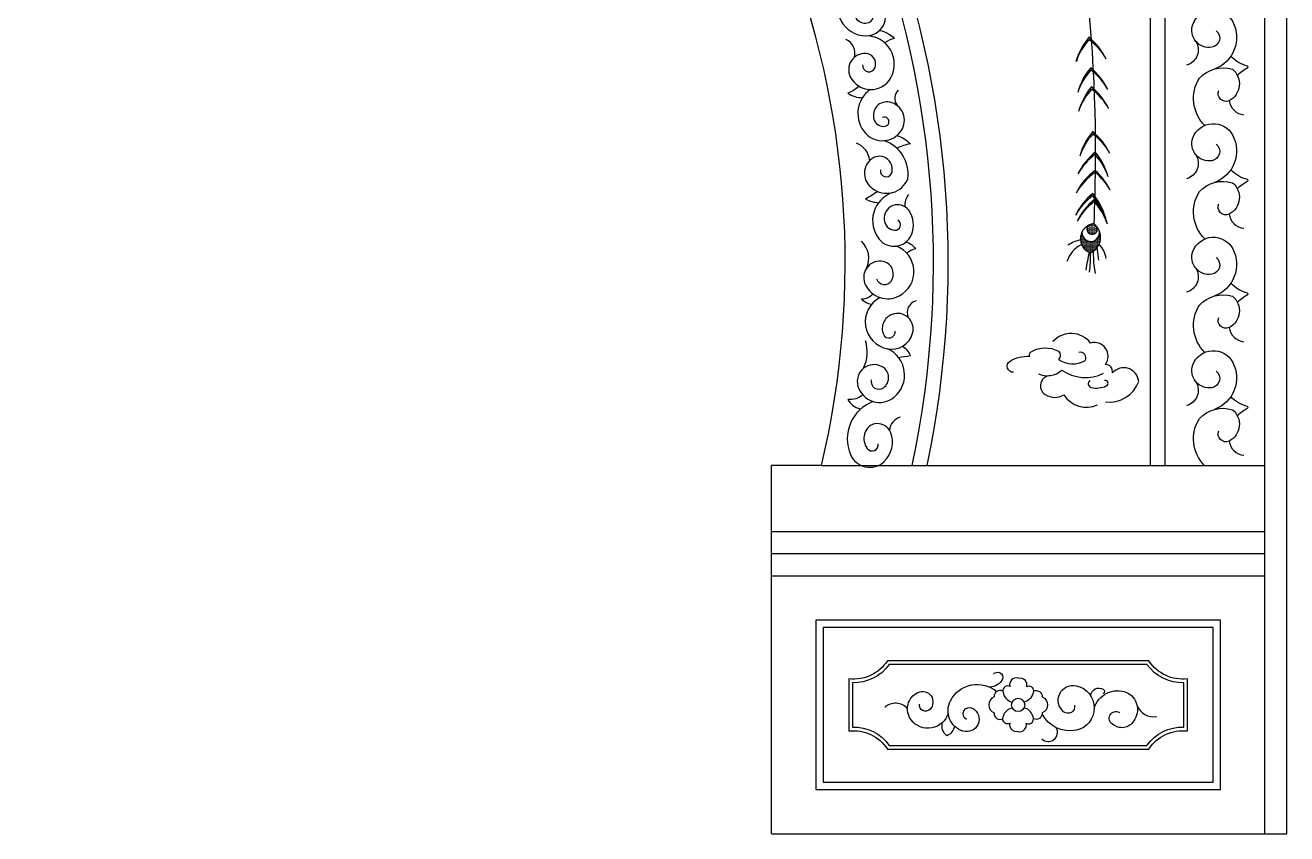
# Model space of a CAD drawing. Extents: x 195 to 3795, y 8080 to 10480.
# Drawn here: x 2081 to 3795, y 8080 to 9178 of the extents above; entities that cross this region are included whole.
import ezdxf

# ---------------------------------------------------------------- set-up
doc = ezdxf.new("R2010")
doc.units = 0
doc.header["$LTSCALE"] = 60
doc.header["$MEASUREMENT"] = 0
for name, color, linetype in [('3', 3, 'CONTINUOUS'), ('4', 4, 'CONTINUOUS'), ('7', 7, 'CONTINUOUS')]:
    doc.layers.add(name, color=color, linetype=linetype)

msp = doc.modelspace()

# ---------------------------------------------------------------- hatches: boundary and pattern name
at = {"layer": '3'}
h = msp.add_hatch(dxfattribs=at)
h.set_pattern_fill('DOTS', color=256, scale=48, angle=-3.6085, style=0)
h.set_pattern_definition([(183.60853, (18675.5213, 5018.8048), (-1.68584336, 2.89964345), [0, -3])])
edge = h.paths.add_edge_path()
edge.add_arc((3595.4, 9104), 90.2, 500.1202, 524.3399, ccw=False)
edge.add_spline(control_points=[(3526.1, 9161.8), (3526.2, 9161), (3526.3, 9159.9), (3526.4, 9158.8), (3526.4, 9158.6)], knot_values=[224.43143, 224.43143, 224.43143, 224.43143, 227.749414, 228.726284, 228.726284, 228.726284, 228.726284], degree=3, periodic=0)
edge.add_arc((3584.8, 9103.7), 80.1, 496.7705, 522.0873)
edge = h.paths.add_edge_path()
edge.add_spline(control_points=[(3526.4, 9158.6), (3526.4, 9158.8), (3526.3, 9159.9), (3526.2, 9161), (3526.1, 9161.8)], knot_values=[224.43143, 224.43143, 224.43143, 224.43143, 225.4083, 228.726284, 228.726284, 228.726284, 228.726284], degree=3, periodic=0)
edge.add_arc((3468.7, 9092.3), 90.2, 386.2199, 410.4396, ccw=False)
edge.add_arc((3480.6, 9094.9), 78.4, 388.3348, 414.2699)
h = msp.add_hatch(dxfattribs=at)
h.set_pattern_fill('DOTS', color=256, scale=48, angle=-3.6085, style=0)
h.set_pattern_definition([(183.60853, (18677.952, 4977.525), (-1.68584336, 2.89964345), [0, -3])])
edge = h.paths.add_edge_path()
edge.add_arc((3597.8, 9062.7), 90.2, 500.1202, 524.3399, ccw=False)
edge.add_spline(control_points=[(3528.6, 9120.6), (3528.6, 9119.7), (3528.7, 9118.6), (3528.8, 9117.6), (3528.8, 9117.3)], knot_values=[224.43143, 224.43143, 224.43143, 224.43143, 227.749414, 228.726284, 228.726284, 228.726284, 228.726284], degree=3, periodic=0)
edge.add_arc((3587.2, 9062.4), 80.1, 496.7705, 522.0873)
edge = h.paths.add_edge_path()
edge.add_spline(control_points=[(3528.8, 9117.3), (3528.8, 9117.6), (3528.7, 9118.6), (3528.6, 9119.7), (3528.6, 9120.6)], knot_values=[224.43143, 224.43143, 224.43143, 224.43143, 225.4083, 228.726284, 228.726284, 228.726284, 228.726284], degree=3, periodic=0)
edge.add_arc((3471.1, 9051), 90.2, 386.2199, 410.4396, ccw=False)
edge.add_arc((3483, 9053.6), 78.4, 388.3348, 414.2699)
h = msp.add_hatch(dxfattribs=at)
h.set_pattern_fill('DOTS', color=256, scale=48, angle=-3.6085, style=0)
h.set_pattern_definition([(183.60853, (18679.0594, 4951.3985), (-1.68584336, 2.89964345), [0, -3])])
edge = h.paths.add_edge_path()
edge.add_arc((3598.9, 9036.6), 90.2, 500.1202, 524.3399, ccw=False)
edge.add_spline(control_points=[(3529.7, 9094.4), (3529.8, 9093.6), (3529.8, 9092.5), (3529.9, 9091.4), (3529.9, 9091.2)], knot_values=[224.43143, 224.43143, 224.43143, 224.43143, 227.749414, 228.726284, 228.726284, 228.726284, 228.726284], degree=3, periodic=0)
edge.add_arc((3588.3, 9036.3), 80.1, 496.7705, 522.0873)
edge = h.paths.add_edge_path()
edge.add_spline(control_points=[(3529.9, 9091.2), (3529.9, 9091.4), (3529.8, 9092.5), (3529.8, 9093.6), (3529.7, 9094.4)], knot_values=[224.43143, 224.43143, 224.43143, 224.43143, 225.4083, 228.726284, 228.726284, 228.726284, 228.726284], degree=3, periodic=0)
edge.add_arc((3472.2, 9024.9), 90.2, 386.2199, 410.4396, ccw=False)
edge.add_arc((3484.1, 9027.5), 78.4, 388.3348, 414.2699)
h = msp.add_hatch(dxfattribs=at)
h.set_pattern_fill('DOTS', color=256, scale=48, angle=-3.6085, style=0)
h.set_pattern_definition([(183.60853, (18680.642, 4890.686), (-1.68584336, 2.89964345), [0, -3])])
edge = h.paths.add_edge_path()
edge.add_arc((3600.5, 8975.9), 90.2, 500.1202, 524.3399, ccw=False)
edge.add_spline(control_points=[(3531.3, 9033.7), (3531.3, 9032.9), (3531.4, 9031.8), (3531.5, 9030.7), (3531.5, 9030.5)], knot_values=[224.43143, 224.43143, 224.43143, 224.43143, 227.749414, 228.726284, 228.726284, 228.726284, 228.726284], degree=3, periodic=0)
edge.add_arc((3589.9, 8975.6), 80.1, 496.7705, 522.0873)
edge = h.paths.add_edge_path()
edge.add_spline(control_points=[(3531.5, 9030.5), (3531.5, 9030.7), (3531.4, 9031.8), (3531.3, 9032.9), (3531.3, 9033.7)], knot_values=[224.43143, 224.43143, 224.43143, 224.43143, 225.4083, 228.726284, 228.726284, 228.726284, 228.726284], degree=3, periodic=0)
edge.add_arc((3473.8, 8964.2), 90.2, 386.2199, 410.4396, ccw=False)
edge.add_arc((3485.7, 8966.8), 78.4, 388.3348, 414.2699)
h = msp.add_hatch(dxfattribs=at)
h.set_pattern_fill('DOTS', color=256, scale=48, angle=7.1696, style=0)
h.set_pattern_definition([(172.83035, (17642.154, 2102.7687), (-1.11384843, 3.16375436), [0, -3])])
edge = h.paths.add_edge_path()
edge.add_arc((3592, 8936), 90.2, 489.3421, 513.5617, ccw=False)
edge.add_spline(control_points=[(3534.8, 9005.7), (3534.7, 9004.9), (3534.6, 9003.8), (3534.5, 9002.8), (3534.4, 9002.5)], knot_values=[224.43143, 224.43143, 224.43143, 224.43143, 227.749414, 228.726284, 228.726284, 228.726284, 228.726284], degree=3, periodic=0)
edge.add_arc((3581.5, 8937.7), 80.1, 485.9924, 511.3091)
edge = h.paths.add_edge_path()
edge.add_spline(control_points=[(3534.4, 9002.5), (3534.5, 9002.8), (3534.6, 9003.8), (3534.7, 9004.9), (3534.8, 9005.7)], knot_values=[224.43143, 224.43143, 224.43143, 224.43143, 225.4083, 228.726284, 228.726284, 228.726284, 228.726284], degree=3, periodic=0)
edge.add_arc((3465.4, 8948.2), 90.2, 375.4417, 399.6614, ccw=False)
edge.add_arc((3477.5, 8948.5), 78.4, 377.5566, 403.4917)
h = msp.add_hatch(dxfattribs=at)
h.set_pattern_fill('DOTS', color=256, scale=48, angle=7.1696, style=0)
h.set_pattern_definition([(172.83035, (17638.7896, 2046.592), (-1.11384843, 3.16375436), [0, -3])])
edge = h.paths.add_edge_path()
edge.add_arc((3588.6, 8879.8), 90.2, 489.3421, 513.5617, ccw=False)
edge.add_spline(control_points=[(3531.4, 8949.6), (3531.4, 8948.7), (3531.2, 8947.7), (3531.1, 8946.6), (3531.1, 8946.3)], knot_values=[224.43143, 224.43143, 224.43143, 224.43143, 227.749414, 228.726284, 228.726284, 228.726284, 228.726284], degree=3, periodic=0)
edge.add_arc((3578.2, 8881.5), 80.1, 485.9924, 511.3091)
edge = h.paths.add_edge_path()
edge.add_spline(control_points=[(3531.1, 8946.3), (3531.1, 8946.6), (3531.2, 8947.7), (3531.4, 8948.7), (3531.4, 8949.6)], knot_values=[224.43143, 224.43143, 224.43143, 224.43143, 225.4083, 228.726284, 228.726284, 228.726284, 228.726284], degree=3, periodic=0)
edge.add_arc((3462, 8892), 90.2, 375.4417, 399.6614, ccw=False)
edge.add_arc((3474.2, 8892.4), 78.4, 377.5566, 403.4917)
h = msp.add_hatch(dxfattribs=at)
h.set_pattern_fill('DOTS', color=256, scale=48, angle=7.1696, style=0)
h.set_pattern_definition([(172.83035, (17641.0845, 2038.568), (-1.11384843, 3.16375436), [0, -3])])
edge = h.paths.add_edge_path()
edge.add_arc((3590.9, 8871.8), 90.2, 489.3421, 513.5617, ccw=False)
edge.add_spline(control_points=[(3533.7, 8941.5), (3533.7, 8940.7), (3533.5, 8939.6), (3533.4, 8938.6), (3533.4, 8938.3)], knot_values=[224.43143, 224.43143, 224.43143, 224.43143, 227.749414, 228.726284, 228.726284, 228.726284, 228.726284], degree=3, periodic=0)
edge.add_arc((3580.5, 8873.5), 80.1, 485.9924, 511.3091)
edge = h.paths.add_edge_path()
edge.add_spline(control_points=[(3533.4, 8938.3), (3533.4, 8938.6), (3533.5, 8939.6), (3533.7, 8940.7), (3533.7, 8941.5)], knot_values=[224.43143, 224.43143, 224.43143, 224.43143, 225.4083, 228.726284, 228.726284, 228.726284, 228.726284], degree=3, periodic=0)
edge.add_arc((3464.3, 8884), 90.2, 375.4417, 399.6614, ccw=False)
edge.add_arc((3476.5, 8884.3), 78.4, 377.5566, 403.4917)
h = msp.add_hatch(dxfattribs=at)
h.set_pattern_fill('DOTS', color=256, scale=24, style=0)
h.set_pattern_definition([(180, (18194.3588, 4350.6011), (-0.75, 1.5), [0, -1.5])])
h.paths.add_polyline_path([(3516.7, 8897.3, 0.442066), (3528.1, 8868.8, 0.417376), (3540, 8899.8, -1.188503)])
h = msp.add_hatch(dxfattribs=at)
h.set_pattern_fill('DOTS', color=256, scale=24, style=0)
h.set_pattern_definition([(180, (86721.1568, 7580.6829), (-0.75, 1.5), [0, -1.5])])
h.paths.add_polyline_path([(3524.8, 8906, 1.79746), (3537, 8904.6, 0.064157), (3532.8, 8908.8, 0.102962)])

# ---------------------------------------------------------------- linework, layer by layer
at = {"layer": '3', "linetype": 'BYBLOCK'}
for p, q in [((3630, 8580), (3630, 10480)), ((3765, 8080), (3765, 10480)), ((3765, 8460), (3095, 8460))]:
    msp.add_line(p, q, dxfattribs=at)
at = {"layer": '3'}
for p, q in [((3531.9, 8871.6), (3532.6, 8855.7)), ((3531.9, 8871.6), (3532.6, 8855.7)), ((3537.1, 8876.1), (3539.1, 8859.1)), ((3532.6, 8855.7), (3534.9, 8841.1))]:
    msp.add_line(p, q, dxfattribs=at)
at = {"layer": '3', "linetype": 'BYBLOCK'}
for points in [[(3191.8, 9224.6, 0.604072), (3223.3, 9163.8, 0.606186), (3245.4, 9205.5, 0.575446), (3208.5, 9202.6, 0.675294), (3227.2, 9182, 0.742351), (3226.1, 9199.9)], [(3699.2, 9170.7, -0.640234), (3693.3, 9148.3, -0.57945), (3667.5, 9179.3, -0.650063), (3721.7, 9182.6, -0.450658), (3697, 9118.7)], [(3241.8, 9171.1, -0.151225), (3261.8, 9160.3, 0.06136), (3248.6, 9154.4)], [(3218.7, 9124.3, 0.8796), (3235.7, 9120.9, 0.495933), (3223, 9139.8, 0.573153), (3202, 9108.3, 0.608537), (3257, 9106.9, 0.571298), (3223.3, 9163.8)], [(3671.4, 9156.3, -0.499383), (3658.9, 9123.9)], [(3727.7, 9110.3, -0.063562), (3741.5, 9120.6, 0.662483), (3741.8, 9122.7, -0.150211), (3719, 9136.1)], [(3683.7, 9042.1, -0.352919), (3676.3, 9106.4, -0.28373), (3721.2, 9118.4, -0.538728), (3716.8, 9075.7, -0.684593), (3702.5, 9089.6)], [(3212.7, 9094.9, -0.140008), (3198.8, 9086.1, 0.159028), (3218.4, 9079.8)], [(3229.1, 9090.9, 0.454713), (3222.9, 9031.2, 0.480404), (3271.1, 9034.8, 0.532662), (3255.5, 9073.8, 0.571367), (3234.1, 9050.6, 0.36363), (3249, 9040.9, 1.150701), (3245.9, 9052.9)], [(3699.2, 9016.6, -0.640234), (3693.3, 8994.2, -0.57945), (3667.5, 9025.2, -0.650063), (3721.7, 9028.5, -0.450658), (3697, 8964.6)], [(3243, 8981.6, 0.887045), (3258, 8976.8, 0.796861), (3228.9, 8995, 0.477473), (3231.8, 8956.9, 0.511976), (3280.1, 8969.7, 0.359871), (3247.9, 9021.4)], [(3265.1, 9028.3, -0.162639), (3283.6, 9016.9, 0.085193), (3265.5, 9010.9)], [(3671.4, 9002.2, -0.499383), (3658.9, 8969.7)], [(3727.7, 8956.2, -0.063562), (3741.5, 8966.4, 0.662483), (3741.8, 8968.6, -0.150211), (3719, 8982)], [(3683.7, 8888, -0.352919), (3676.3, 8952.2, -0.28373), (3721.2, 8964.3, -0.538728), (3716.8, 8921.6, -0.684593), (3702.5, 8935.4)], [(3239.1, 8952.1, -0.008984), (3222.8, 8942, 0.101777), (3240.3, 8937.1)], [(3259.2, 8950.9, 0.516103), (3241.1, 8887.7, 0.563768), (3285, 8893.4, 0.267969), (3281.3, 8926.8, 0.758038), (3247.8, 8914.2, 0.361332), (3262, 8899.8, 0.808929), (3266.4, 8913.6)], [(3277.6, 8883.7, -0.209539), (3290.5, 8874.4, 0.106603), (3278.6, 8868.7)], [(3699.2, 8862.5, -0.640234), (3693.3, 8840, -0.57945), (3667.5, 8871, -0.650063), (3721.7, 8874.3, -0.450658), (3697, 8810.5)], [(3237.7, 8833.9, 0.64982), (3257.8, 8831.2, 0.564779), (3244.1, 8857.8, 0.582352), (3222.6, 8825.2, 0.416897), (3268.5, 8810.5, 0.645908), (3264.6, 8878.2)], [(3671.4, 8848.1, -0.499383), (3658.9, 8815.6)], [(3727.7, 8802.1, -0.063562), (3741.5, 8812.3, 0.662483), (3741.8, 8814.5, -0.150211), (3719, 8827.8)], [(3232.3, 8813.4, -0.251257), (3217.3, 8806.1, 0.140212), (3230.5, 8799.3)], [(3683.7, 8733.9, -0.352919), (3676.3, 8798.1, -0.28373), (3721.2, 8810.1, -0.538728), (3716.8, 8767.5, -0.684593), (3702.5, 8781.3)], [(3242.5, 8808.3, 0.714247), (3252.6, 8738.7, 0.389057), (3286.7, 8759.9, 0.613805), (3258.8, 8785.5, 0.420241), (3246.9, 8758.6, 0.886433), (3262.9, 8762.8)], [(3548.5, 8666.6, 0.354496), (3593.8, 8694.5, 0.658083), (3558.2, 8706, 0.460051), (3548.5, 8717.6, 0.721287), (3528.3, 8746.5, 0.473685), (3477.2, 8748.4)], [(3230.4, 8696.4, 0.678955), (3247, 8685.7, 0.547832), (3245.4, 8714.3, 0.672462), (3212.4, 8688.1, 0.540339), (3261.6, 8673, 0.55521), (3252.6, 8738.7)], [(3267.5, 8727, 0.000001), (3283.7, 8729.5)], [(3423.9, 8706.8, -0.780574), (3419, 8721.8, -0.159138), (3445.7, 8728.5, -0.343903), (3448.5, 8735.2, -0.255236), (3484.9, 8735.5, -0.422283), (3484.7, 8724.2, 0.290512), (3520.9, 8722.7, 0.702184), (3512.5, 8733.6)], [(3699.2, 8708.3, -0.640234), (3693.3, 8685.9, -0.57945), (3667.5, 8716.9, -0.650063), (3721.7, 8720.2, -0.450658), (3697, 8656.4)], [(3474.1, 8702.4, 0.744045), (3466.7, 8676.6, 0.286808), (3492.3, 8676.3, 0.382685), (3537.9, 8662.6)], [(3527.4, 8695.6, 0.649006), (3529.5, 8686.1, 0.152914), (3549.8, 8688.2, 0.91903), (3547.4, 8695.6)], [(3671.4, 8694, -0.499383), (3658.9, 8661.5)], [(3218.7, 8676.3, -0.226243), (3198.5, 8669.9, 0.206363), (3215.2, 8657.1)], [(3727.7, 8648, -0.063562), (3741.5, 8658.2, 0.662483), (3741.8, 8660.4, -0.150211), (3719, 8673.7)], [(3232.9, 8667.2, 0.424041), (3202.2, 8595.1, 0.518576), (3247.5, 8585.2, 0.311875), (3256.7, 8625.3, 0.727374), (3221.1, 8622.9, 0.223125), (3225, 8603.4, 0.791117), (3239.8, 8609.6)], [(3682.9, 8580.6, -0.346491), (3676.3, 8644, -0.28373), (3721.2, 8656, -0.538728), (3716.8, 8613.4, -0.684593), (3702.5, 8627.2)], [(3430, 8291.3, 0.626611), (3419, 8279.9, 0.599005), (3409.3, 8273.9, 0.333129), (3421.9, 8258.9)], [(3430, 8291.3, -0.626611), (3441, 8279.9, -0.599005), (3450.7, 8273.9, -0.333129), (3438.1, 8258.9)], [(3409.3, 8273.9, 0.553429), (3397.3, 8265.9, 0.658396), (3397.3, 8244.1, 0.553429), (3409.3, 8236.1)], [(3450.7, 8273.9, -0.553429), (3462.7, 8265.9, -0.658396), (3462.7, 8244.1, -0.553429), (3450.7, 8236.1)], [(3430, 8218.7, -0.535165), (3419, 8230.1, -0.599005), (3409.3, 8236.1, -0.333129), (3421.9, 8251.1)], [(3430, 8218.7, 0.535165), (3441, 8230.1, 0.599005), (3450.7, 8236.1, 0.333129), (3438.1, 8251.1)]]:
    msp.add_lwpolyline(points, format="xyb", dxfattribs=at)
msp.add_lwpolyline([(3695, 8150), (3695, 8360), (3165, 8360), (3165, 8150)], close=True, dxfattribs=at)
msp.add_lwpolyline([(3200, 8219.6, -0.286418), (3252.4, 8195), (3607.6, 8195, -0.286418), (3660, 8219.6), (3660, 8290.4, -0.286418), (3607.6, 8315), (3252.4, 8315, -0.286418), (3200, 8290.4)], format="xyb", close=True, dxfattribs=at)
msp.add_circle((3430, 8255), 9, dxfattribs=at)
for centre, radius, start, end in [((1995, 8855.7), 1320, 347.9452, 192.0548), ((3187.7, 9139.9), 20.6, 345.3021, 65.8276), ((3277.4, 9079), 15, 133.8962, 218.0177), ((3738.7, 9078.6), 22.1, 187.4152, 265.1222), ((3199.4, 8990.9), 29.3, 7.0819, 68.1502), ((3299.1, 8934.1), 23, 141.8348, 186.4624), ((3738.7, 8924.5), 22.1, 187.4152, 265.1222), ((3194.6, 8861.8), 32.4, 334.4268, 45.954), ((3295.6, 8788), 16.4, 104.917, 204.1512), ((3738.7, 8770.4), 22.1, 187.4152, 265.1222), ((3173, 8734.3), 52, 334.9565, 17.1516), ((3263.8, 8722.8), 21, 18.4957, 65.6075), ((3469.8, 8729.9), 27.9, 243.8018, 313.9387), ((3521.5, 8756), 56.3, 235.0299, 296.0308), ((3276.6, 8625.5), 21.6, 108.7173, 172.7306), ((3738.7, 8616.2), 22.1, 187.4152, 265.1222)]:
    msp.add_arc(centre, radius, start, end, dxfattribs=at)
at = {"layer": '3'}
for centre, radius, start, end in [((3595.4, 9104), 90.2, 140.1202, 164.3399), ((3584.8, 9103.7), 80.1, 136.7705, 162.0873), ((3468.7, 9092.3), 90.2, 26.2199, 50.4396), ((3480.6, 9094.9), 78.4, 28.3348, 54.2699), ((3597.8, 9062.7), 90.2, 140.1202, 164.3399), ((3471.1, 9051), 90.2, 26.2199, 50.4396), ((3587.2, 9062.4), 80.1, 136.7705, 162.0873), ((3483, 9053.6), 78.4, 28.3348, 54.2699), ((3598.9, 9036.6), 90.2, 140.1202, 164.3399), ((3588.3, 9036.3), 80.1, 136.7705, 162.0873), ((3472.2, 9024.9), 90.2, 26.2199, 50.4396), ((3484.1, 9027.5), 78.4, 28.3348, 54.2699), ((3600.5, 8975.9), 90.2, 140.1202, 164.3399), ((3473.8, 8964.2), 90.2, 26.2199, 50.4396), ((3589.9, 8975.6), 80.1, 136.7705, 162.0873), ((3485.7, 8966.8), 78.4, 28.3348, 54.2699), ((3592, 8936), 90.2, 129.3421, 153.5617), ((3581.5, 8937.7), 80.1, 125.9924, 151.3091), ((3477.5, 8948.5), 78.4, 17.5566, 43.4917), ((3465.4, 8948.2), 90.2, 15.4417, 39.6614), ((3584.5, 8913.1), 84.3, 126.2393, 153.9865), ((3579.9, 8910.9), 81.2, 123.9038, 151.2235), ((3486.1, 8916.8), 78.4, 28.3348, 51.7356), ((3474.2, 8914.2), 90.2, 26.2199, 47.8883), ((3588.6, 8879.8), 90.2, 129.3421, 153.5617), ((3462, 8892), 90.2, 15.4417, 39.6614), ((3578.2, 8881.5), 80.1, 125.9924, 151.3091), ((3590.9, 8871.8), 90.2, 129.3421, 153.5617), ((3580.5, 8873.5), 80.1, 125.9924, 151.3091), ((3474.2, 8892.4), 78.4, 17.5566, 43.4917), ((3476.5, 8884.3), 78.4, 17.5566, 43.4917), ((3464.3, 8884), 90.2, 15.4417, 39.6614), ((3528.6, 8896.5), 11.9, 176.184, 15.8757), ((3533.5, 8845.4), 39, 116.4121, 162.0067), ((3527.4, 8830.1), 57.8, 102.0571, 120.9739), ((3513.3, 8855.3), 36.9, 9.5878, 43.445), ((3832.9, 8800.3), 314.1, 167.1672, 171.6995), ((3366.9, 8862.2), 161.4, 353.1534, 2.3548)]:
    msp.add_arc(centre, radius, start, end, dxfattribs=at)
at = {"layer": '4'}
for p, q in [((3795, 8080), (3795, 10480)), ((3095, 8080), (3095, 8580)), ((3162.9, 8580), (3095, 8580)), ((3095, 8080), (3795, 8080))]:
    msp.add_line(p, q, dxfattribs=at)
msp.add_arc((1995, 8855.7), 1200, 346.7187, 193.2813, dxfattribs=at)
at = {"layer": '7'}
for p, q in [((3610, 8580), (3610, 10480)), ((3765, 8490), (3095, 8490)), ((3765, 8430), (3095, 8430))]:
    msp.add_line(p, q, dxfattribs=at)
at = {"layer": '7', "linetype": 'BYBLOCK'}
msp.add_line((3162.9, 8580), (3765, 8580), dxfattribs=at)
at = {"layer": '7'}
msp.add_lwpolyline([(3705, 8140), (3705, 8370), (3155, 8370), (3155, 8140)], close=True, dxfattribs=at)
msp.add_lwpolyline([(3205, 8225, -0.248813), (3255, 8200), (3605, 8200, -0.248813), (3655, 8225), (3655, 8285, -0.248813), (3605, 8310), (3255, 8310, -0.248813), (3205, 8285)], format="xyb", close=True, dxfattribs=at)
at = {"layer": '7', "linetype": 'BYBLOCK'}
for points in [[(3396.7, 8296.7, -0.860318), (3408.6, 8290.2, -0.308063), (3391.4, 8279.3)], [(3359.7, 8235.2, -0.987828), (3368, 8250.4, -0.918847), (3354.8, 8219.5, -0.461648), (3338.1, 8260.7, -0.480049), (3401.1, 8273.2)], [(3506.6, 8254.5, -0.706369), (3491.8, 8245.7, -0.782553), (3508.8, 8281.1, -0.813852), (3508.8, 8220.6, -0.340611), (3462.6, 8243)], [(3335, 8244, -0.622419), (3284.6, 8234.7, -0.473856), (3293.9, 8272, -0.841088), (3310.1, 8248.9, -0.709548), (3295.9, 8255.8)], [(3528.3, 8267.9, -0.523462), (3545.7, 8276.4, -0.632448), (3545.3, 8270.5)], [(3533.4, 8250.8, -0.438756), (3577.4, 8272, -0.472533), (3587.2, 8233.3, -0.465366), (3558.2, 8228.8, -0.985843), (3567.6, 8244.9)], [(3343.5, 8226.4, -0.261084), (3333.2, 8213.2, -0.306541), (3327.2, 8231.1)]]:
    msp.add_lwpolyline(points, format="xyb", dxfattribs=at)
at = {"layer": '7'}
for centre, radius, start, end in [((1995, 8855.7), 1340, 348.1278, 191.8722), ((3535.4, 8888.2), 20.7, 97.2955, 249.4808), ((3530.5, 8901.5), 7.26, 141.6688, 25.3129), ((3518.8, 8890.2), 23.3, 293.6798, 53.0965)]:
    msp.add_arc(centre, radius, start, end, dxfattribs=at)
at = {"layer": '7', "linetype": 'BYBLOCK'}
for centre, radius, start, end in [((3263.5, 8236), 21.3, 40.3744, 133.7382), ((3613.7, 8262.5), 23.5, 198.6805, 281.6733), ((3470.8, 8218), 12.6, 227.254, 27.9558)]:
    msp.add_arc(centre, radius, start, end, dxfattribs=at)
at = {"layer": '7'}
msp.add_open_spline([(3292.3, 9838.3), (3354.6, 9742.9), (3552.3, 9402.3), (3535.8, 8993.2), (3532.8, 8908.8)], degree=3, knots=[214.686445, 214.686445, 214.686445, 214.686445, 619.927513, 1692.544429, 1692.544429, 1692.544429, 1692.544429], dxfattribs=at)

doc.saveas('drawing.dxf')
